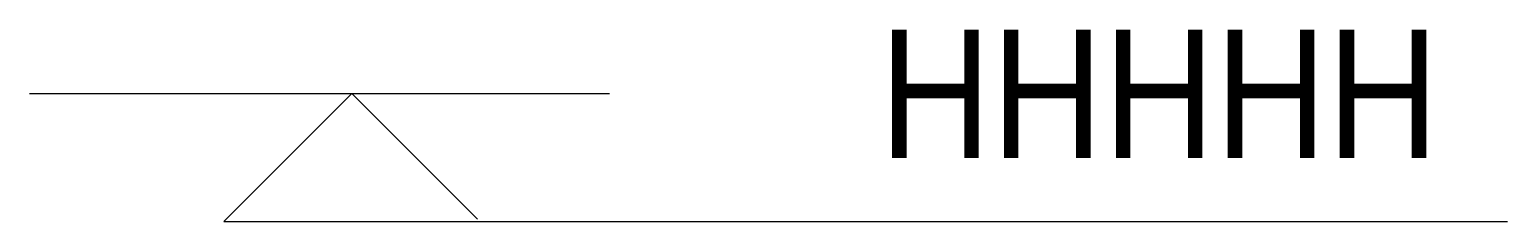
# Model space of a CAD drawing. Extents: x 0 to 34.5, y -3 to 1.5.
import ezdxf
from ezdxf.enums import TextEntityAlignment as Align

# ---------------------------------------------------------------- set-up
doc = ezdxf.new("R2010")
doc.units = 0
doc.header["$LTSCALE"] = 100
doc.layers.get('0').update_dxf_attribs({"linetype": 'CONTINUOUS'})

msp = doc.modelspace()

# ---------------------------------------------------------------- linework, layer by layer
at = {"color": 0}
for p, q in [((0, 0), (13.556, 0)), ((4.539, -2.988), (7.53, 0.007)), ((7.53, 0.007), (10.469, -2.935)), ((4.539, -2.988), (34.539, -2.988))]:
    msp.add_line(p, q, dxfattribs=at)

# ---------------------------------------------------------------- texts
at = {"color": 0, "width": 0.933945}
msp.add_attdef('HHHHH', text='%%P0.000', height=3, dxfattribs=at).set_placement((19.862, -1.501), (32.937, -1.501), align=Align.FIT)

doc.saveas('drawing.dxf')
